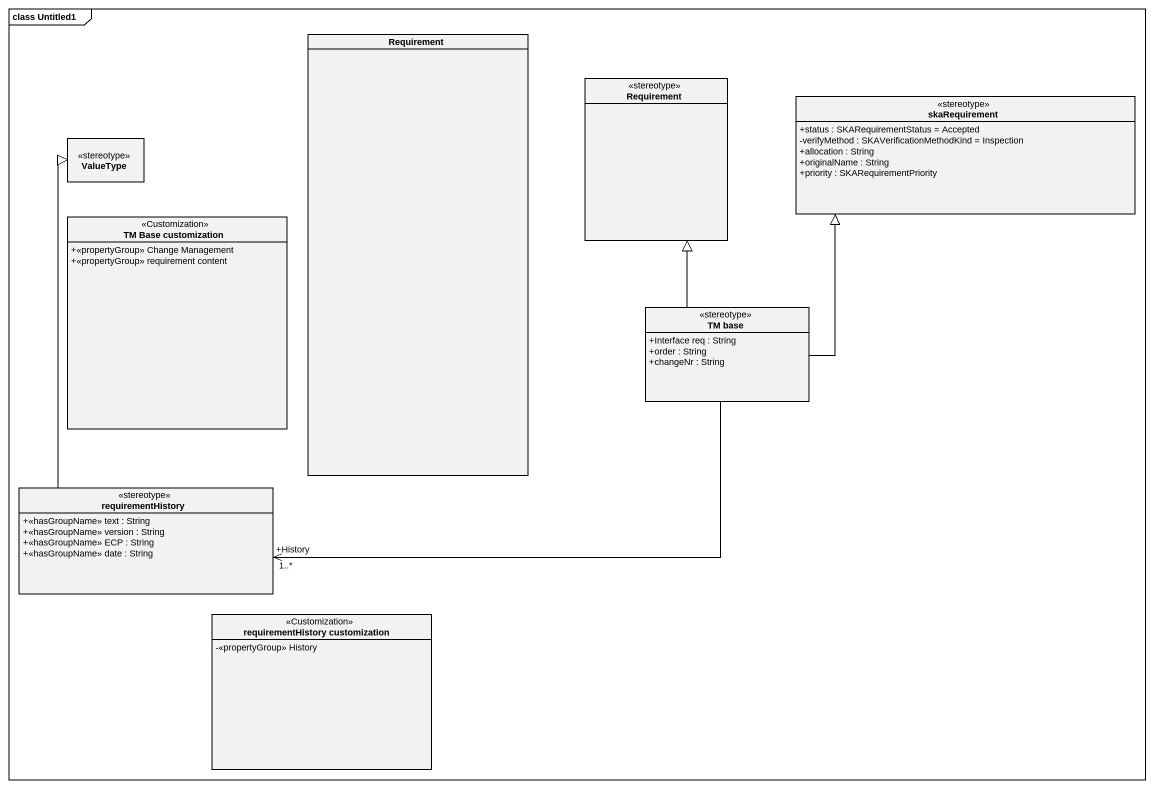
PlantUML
@startuml
mainframe class Untitled1
hide circle
hide empty members
skinparam classAttributeIconSize 0
class Requirement
class "Requirement" as Requirement_2 <<stereotype>>
class skaRequirement <<stereotype>> {
  +status : SKARequirementStatus = Accepted
  -verifyMethod : SKAVerificationMethodKind = Inspection
  +allocation : String
  +originalName : String
  +priority : SKARequirementPriority
}
class ValueType <<stereotype>>
class "TM Base customization" as TM_Base_customization <<Customization>> {
  +<<propertyGroup>> Change Management
  +<<propertyGroup>> requirement content
}
class "TM base" as TM_base <<stereotype>> {
  +Interface req : String
  +order : String
  +changeNr : String
}
class requirementHistory <<stereotype>> {
  +<<hasGroupName>> text : String
  +<<hasGroupName>> version : String
  +<<hasGroupName>> ECP : String
  +<<hasGroupName>> date : String
}
class "requirementHistory customization" as requirementHistory_2 <<Customization>> {
  -<<propertyGroup>> History
}
TM_base -up-|> Requirement_2
TM_base -up-|> skaRequirement
requirementHistory -up-|> ValueType
requirementHistory "+History\n1..*" <-right- TM_base
@enduml
